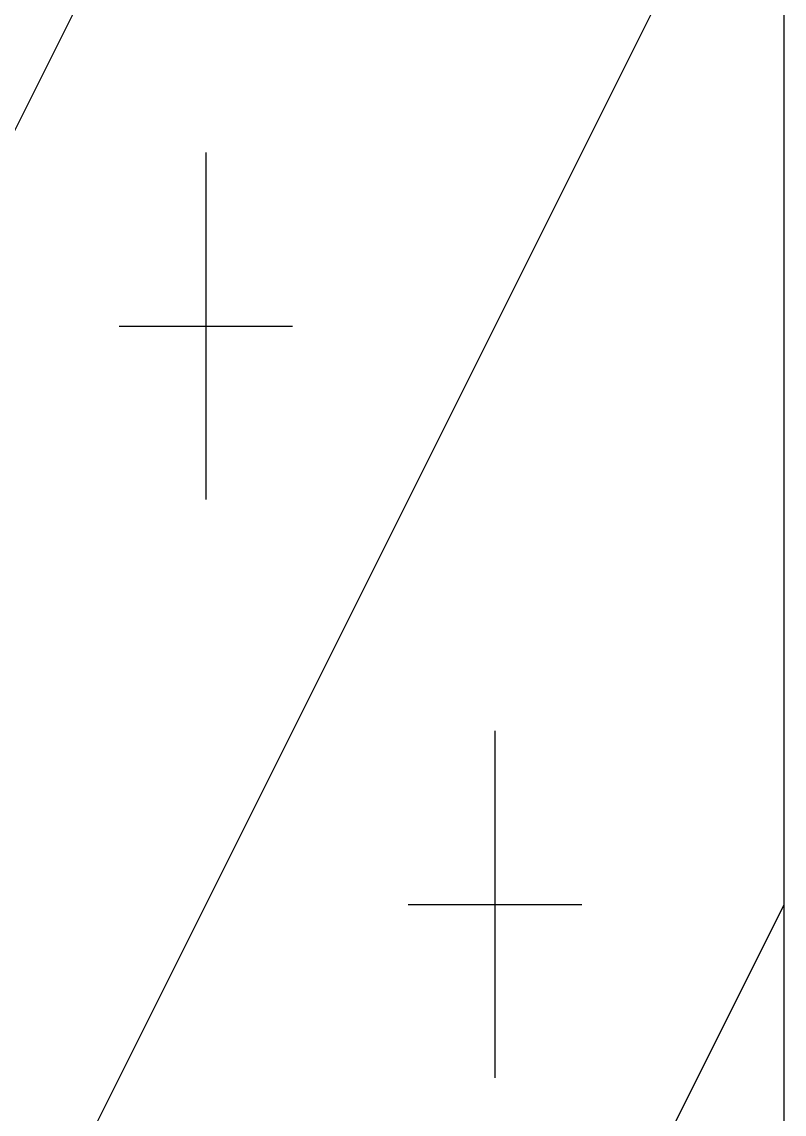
# Model space of a CAD drawing. Header units: millimetres. Extents: x -1499 to 6658, y -12483 to -6008.
# Drawn here: x 1790.67 to 1794.63, y -10971.45 to -10965.78 of the extents above; entities that cross this region are included whole.
import ezdxf

# ---------------------------------------------------------------- set-up
doc = ezdxf.new("R2010")
doc.units = ezdxf.units.MM
doc.layers.add('Layer', color=7, linetype='Continuous')

# ---------------------------------------------------------------- blocks, each defined once
blk = doc.blocks.new('TB-10')
at = {"layer": 'Layer'}
for points in [[(-1, -0.8), (-1, -6), (1, -6), (1, -0.8), (-1, -0.8)], [(-1, -3.3), (1, -1.3)], [(-1, -4.3), (1, -2.3)], [(0, -2.65), (0, -2.95)], [(-0.15, -2.8), (0.15, -2.8)], [(0.5, -3.15), (0.5, -3.45)], [(-1, -5.3), (1, -3.3)], [(0.35, -3.3), (0.65, -3.3)]]:
    blk.add_lwpolyline(points, dxfattribs=at)

msp = doc.modelspace()

# ---------------------------------------------------------------- block references
at = {"xscale": 3, "yscale": 6, "zscale": 3}
msp.add_blockref('TB-10', (1791.6272, -10950.563), dxfattribs=at)

doc.saveas('drawing.dxf')
